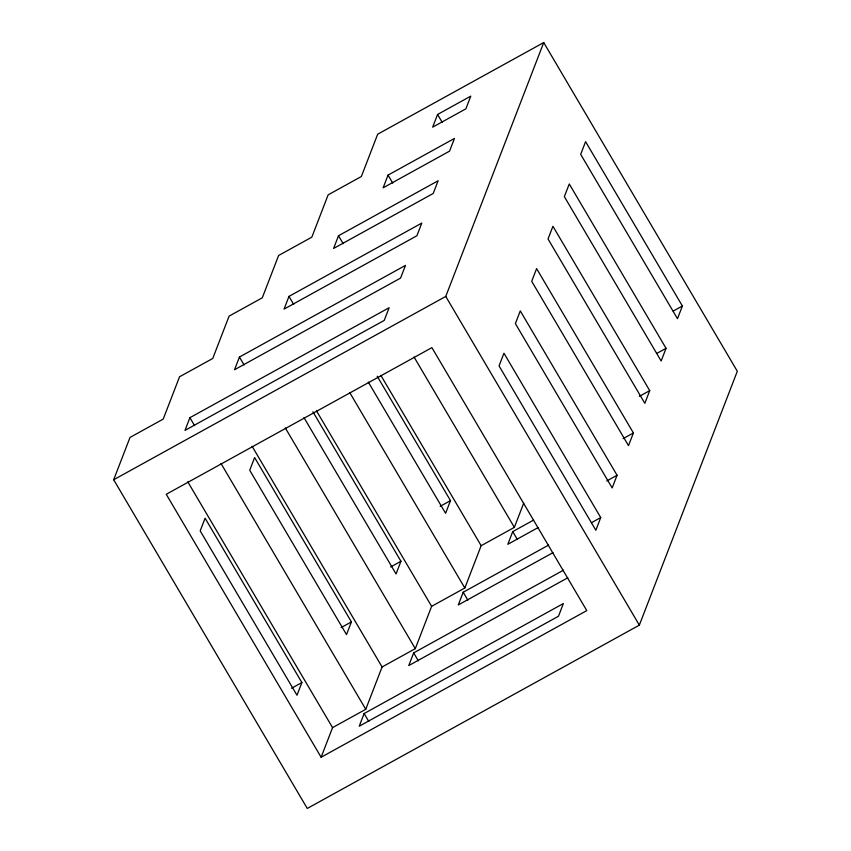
<?xml version="1.0" encoding="UTF-8"?>
<svg xmlns="http://www.w3.org/2000/svg" width="851" height="851" viewBox="0 0 851 851"><rect width="100%" height="100%" fill="white"/><g stroke="black" fill="none" stroke-linecap="round" stroke-linejoin="round"><path stroke-width="1.28" d="M113.683 479.741L130.012 437.425L163.222 419.096L179.55 376.78L212.761 358.452L229.089 316.136L262.289 297.807L278.617 255.491L311.828 237.163L328.156 194.847L361.356 176.519L377.684 134.203L543.725 42.55L737.317 371.259L639.346 625.145L307.275 808.45L113.683 479.741L445.754 296.435L543.725 42.55M189.901 417.692L184.997 430.383L384.237 320.401L389.141 307.711L189.901 417.692L194.571 425.628M239.429 357.048L234.536 369.738L400.566 278.086L405.47 265.395L239.429 357.048L244.109 364.983M288.968 296.403L284.064 309.094L416.894 235.77L421.798 223.079L288.968 296.403L293.638 304.339M338.496 235.759L333.603 248.449L433.223 193.464L438.127 180.763L338.496 235.759L343.176 243.694M388.035 175.115L383.141 187.805L449.551 151.148L454.445 138.447L388.035 175.115L392.705 183.05M437.574 114.47L432.67 127.161L465.88 108.832L470.773 96.142L437.574 114.47L442.243 122.406M301.882 682.555L296.988 695.246L200.187 530.896L205.091 518.195L301.882 682.555L291.574 688.246M351.42 621.911L346.517 634.601L249.726 470.252L254.619 457.551L351.42 621.911L341.113 627.602M321.125 757.252L586.786 610.603L431.904 347.634L166.253 494.282L321.125 757.252L332.56 727.626L365.76 709.298L382.088 666.982L415.299 648.653L431.627 606.337L464.827 588.009L481.155 545.693L514.366 527.365L523.695 503.186M312.891 411.746L400.949 561.266L396.055 573.957L303.967 417.596M364.132 713.532L359.228 726.222L558.469 616.241L563.373 603.54L364.132 713.532L368.802 721.467M377.216 376.216L450.487 500.622L445.594 513.313L368.292 382.056M563.447 570.202L413.66 652.887L408.767 665.578L567.83 577.765M548.672 545.055L463.199 592.243L458.295 604.933L553.012 552.65M533.588 520.089L512.727 531.598L507.834 544.289L537.949 527.663M600.742 517.578L595.849 530.269L499.048 365.919L503.952 353.218L600.742 517.578L591.583 522.631M617.071 475.262L612.177 487.953L515.376 323.603L520.28 310.902L617.071 475.262L606.763 480.953M633.399 432.946L628.506 445.637L531.705 281.287L536.609 268.597L633.399 432.946L623.092 438.637M649.728 390.63L644.835 403.331L548.033 238.971L552.937 226.281L649.728 390.63L639.42 396.321M666.056 348.325L661.153 361.015L564.362 196.655L569.266 183.965L666.056 348.325L656.898 353.378M682.385 306.009L677.481 318.7L580.69 154.35L585.584 141.649L682.385 306.009L673.226 311.062M440.18 506.313L450.487 500.622M390.652 566.957L400.949 561.266M445.754 296.435L639.346 625.145M414.033 357.005L514.366 527.365M512.727 531.598L517.408 539.534M380.833 375.334L481.155 545.693M349.687 392.502L464.827 588.009M463.199 592.243L467.869 600.178M316.476 410.831L431.627 606.337M285.34 427.989L415.299 648.653M413.66 652.887L418.341 660.823M252.13 446.318L382.088 666.982M220.994 463.476L365.76 709.298M187.784 481.815L332.56 727.626"/></g></svg>
